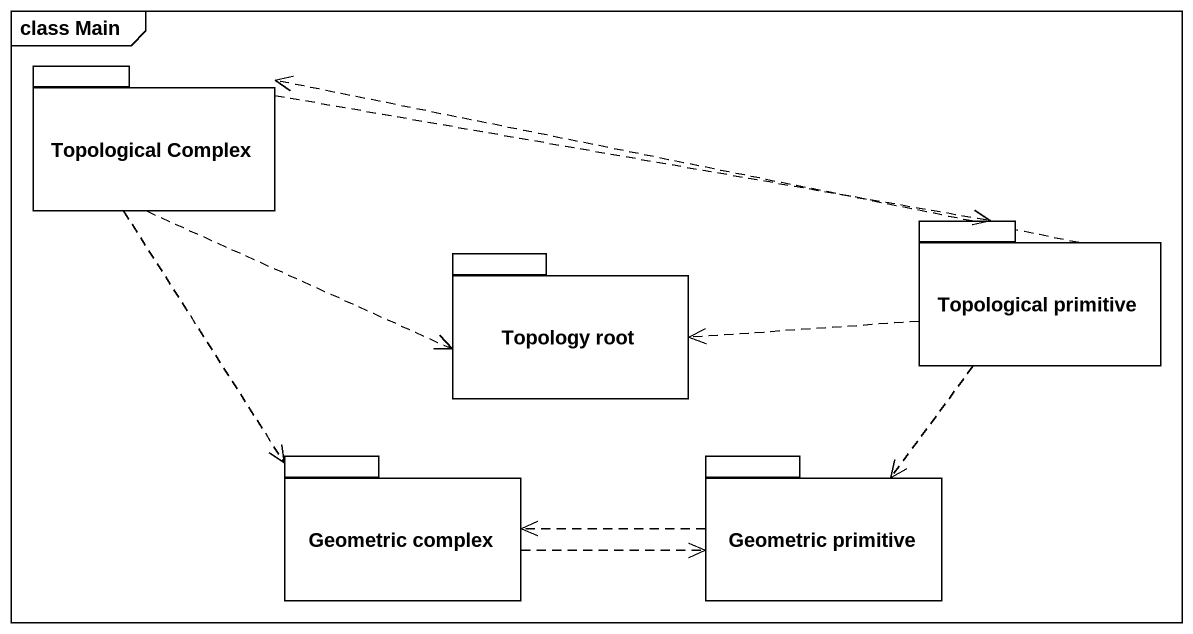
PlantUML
@startuml
mainframe class Main
package "Topological Complex" as Topological_Complex {
}
package "Topological primitive" as Topological_primitive {
}
package "Topology root" as Topology_root {
}
package "Geometric complex" as Geometric_complex {
}
package "Geometric primitive" as Geometric_primitive {
}
Topological_Complex .right.> Topological_primitive
Topological_Complex .right.> Topology_root
Topological_Complex ..> Geometric_complex
Topological_primitive .left.> Topological_Complex
Topological_primitive .left.> Topology_root
Topological_primitive ..> Geometric_primitive
Geometric_complex .right.> Geometric_primitive
Geometric_primitive .left.> Geometric_complex
@enduml
